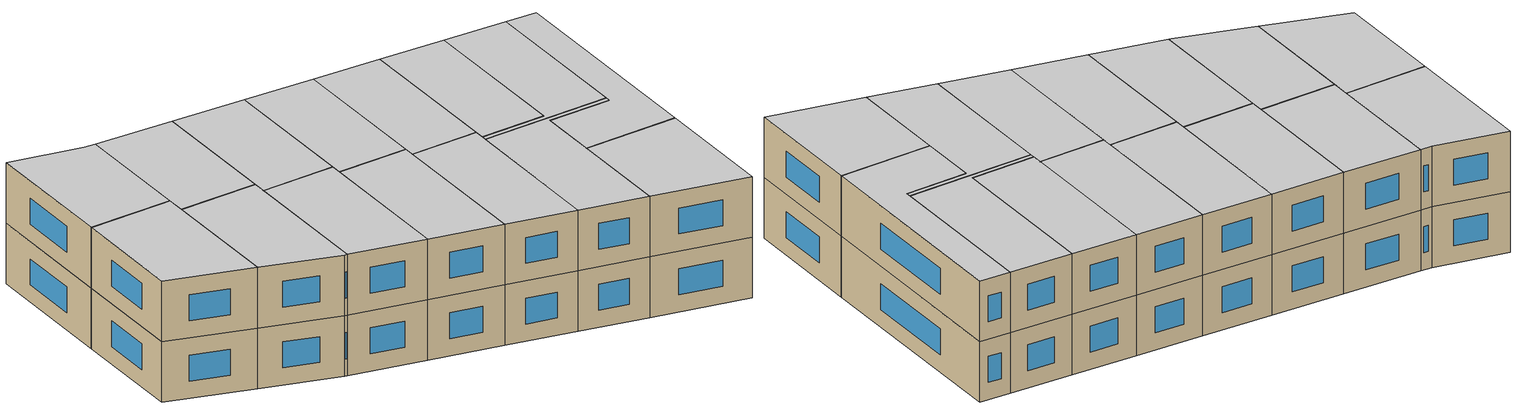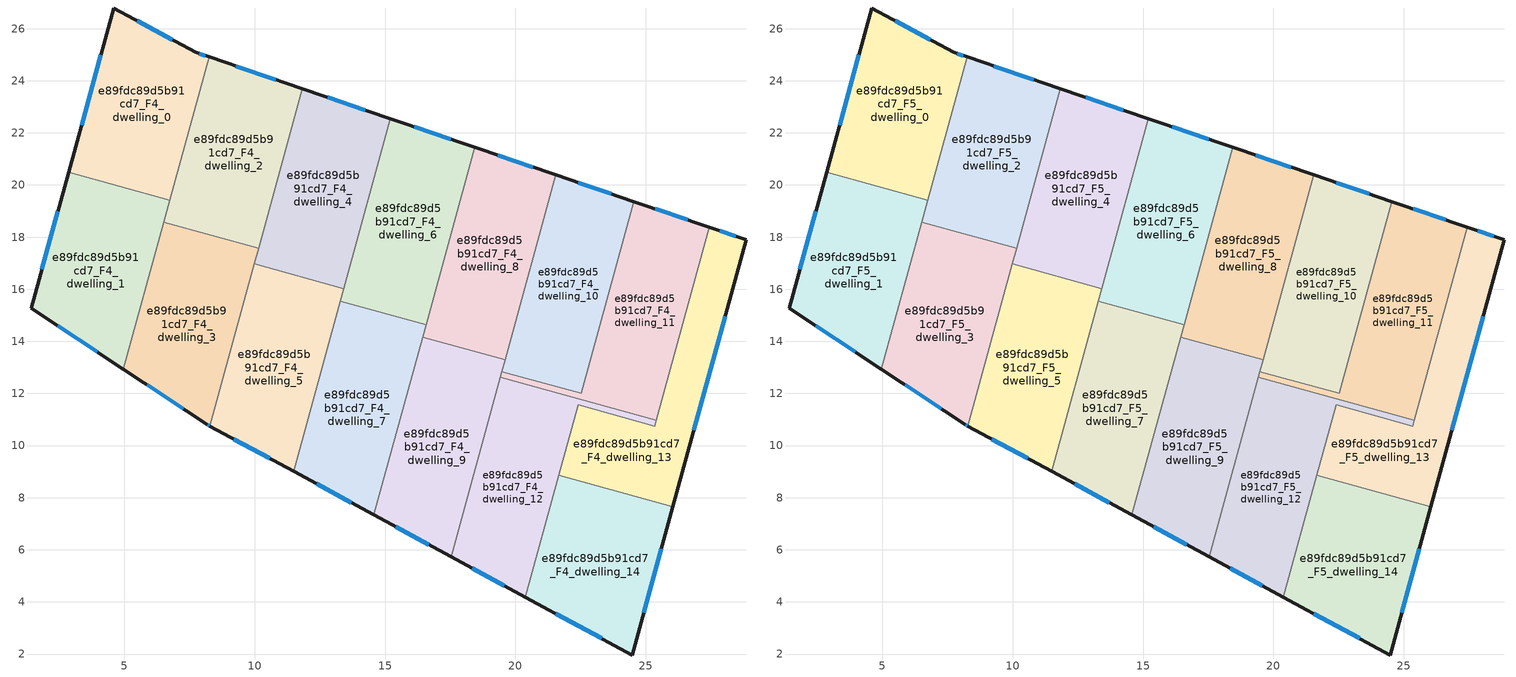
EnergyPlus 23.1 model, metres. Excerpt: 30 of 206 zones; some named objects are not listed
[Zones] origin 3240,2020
e89fdc89d5b91cd7_F4_dwelling_0
 floor to e89fdc89d5b91cd7_F3_dwelling_0 (EU_floor_Construction): 7.73,25.09 8.25,24.91 6.74,19.42 2.86,20.49 4.59,26.79 z12
 wall outside (EU_wall_Construction): 8.25,24.91 7.73,25.09 4.59,26.79 2.86,20.49 z12:15
 wall to e89fdc89d5b91cd7_F4_dwelling_1 (EU_wall_Construction): 2.86,20.49 6.74,19.42 z12:15
 wall to e89fdc89d5b91cd7_F4_dwelling_2 (EU_wall_Construction): 6.74,19.42 8.25,24.91 z12:15
 window (EU_Window_Construction): 4.1,24.99 3.36,22.29 / 6.84,25.57 5.49,26.3 / 8.1,24.96 7.88,25.04 z12.86:14.14
e89fdc89d5b91cd7_F4_dwelling_1
 floor to e89fdc89d5b91cd7_F3_dwelling_1 (EU_floor_Construction): 6.74,19.42 4.96,12.93 1.43,15.27 2.86,20.49 z12
 wall outside (EU_wall_Construction): 2.86,20.49 1.43,15.27 4.96,12.93 z12:15
 wall to e89fdc89d5b91cd7_F4_dwelling_3 (EU_wall_Construction): 4.96,12.93 6.51,18.57 z12:15
 wall to e89fdc89d5b91cd7_F4_dwelling_2 (EU_wall_Construction): 6.51,18.57 6.74,19.42 z12:15
 window (EU_Window_Construction): 2.45,19 1.84,16.76 / 2.44,14.6 3.95,13.6 z12.86:14.14
e89fdc89d5b91cd7_F4_dwelling_10
 floor to e89fdc89d5b91cd7_F3_dwelling_10 (EU_floor_Construction): 24.54,19.36 22.53,12 19.48,12.83 21.55,20.38 z12
 wall outside (EU_wall_Construction): 24.54,19.36 21.55,20.38 z12:15
 wall to e89fdc89d5b91cd7_F4_dwelling_11 (EU_wall_Construction): 19.48,12.83 22.53,12 24.54,19.36 z12:15
 wall to e89fdc89d5b91cd7_F4_dwelling_8 (EU_wall_Construction): 21.55,20.38 19.6,13.29 z12:15
 wall to e89fdc89d5b91cd7_F4_dwelling_9 (EU_wall_Construction): 19.6,13.29 19.48,12.84 z12:15
 window (EU_Window_Construction): 23.69,19.66 22.4,20.09 z12.86:14.14
e89fdc89d5b91cd7_F4_dwelling_11
 floor to e89fdc89d5b91cd7_F3_dwelling_11 (EU_floor_Construction): 27.44,18.38 25.41,10.98 19.42,12.62 19.48,12.83 22.53,12 24.54,19.36 z12
 wall outside (EU_wall_Construction): 27.44,18.38 24.54,19.36 z12:15
 wall to e89fdc89d5b91cd7_F4_dwelling_13 (EU_wall_Construction): 25.41,10.98 27.44,18.38 z12:15
 wall to e89fdc89d5b91cd7_F4_dwelling_12 (EU_wall_Construction): 19.42,12.62 25.41,10.98 z12:15
 wall to e89fdc89d5b91cd7_F4_dwelling_9 (EU_wall_Construction): 19.48,12.83 19.42,12.62 z12:15
 window (EU_Window_Construction): 26.61,18.66 25.37,19.08 z12.86:14.14
e89fdc89d5b91cd7_F4_dwelling_12
 floor to e89fdc89d5b91cd7_F3_dwelling_12 (EU_floor_Construction): 25.41,10.98 25.35,10.75 22.41,11.56 20.38,4.19 17.53,5.73 19.42,12.62 z12
 wall outside (EU_wall_Construction): 17.53,5.73 20.38,4.19 z12:15
 wall to e89fdc89d5b91cd7_F4_dwelling_13 (EU_wall_Construction): 21.67,8.86 22.41,11.56 25.35,10.75 25.41,10.98 z12:15
 wall to e89fdc89d5b91cd7_F4_dwelling_14 (EU_wall_Construction): 20.38,4.19 21.67,8.86 z12:15
 wall to e89fdc89d5b91cd7_F4_dwelling_9 (EU_wall_Construction): 19.42,12.62 17.53,5.73 z12:15
 window (EU_Window_Construction): 18.35,5.29 19.57,4.63 z12.86:14.14
e89fdc89d5b91cd7_F4_dwelling_13
 floor to e89fdc89d5b91cd7_F3_dwelling_13 (EU_floor_Construction): 28.86,17.89 26.05,7.66 21.67,8.86 22.41,11.56 25.35,10.75 25.41,10.98 27.44,18.38 z12
 wall outside (EU_wall_Construction): 26.05,7.66 28.86,17.89 27.44,18.38 z12:15
 wall to e89fdc89d5b91cd7_F4_dwelling_14 (EU_wall_Construction): 21.67,8.86 26.05,7.66 z12:15
 window (EU_Window_Construction): 28.45,18.03 27.85,18.24 / 26.85,10.59 28.06,14.97 z12.86:14.14
e89fdc89d5b91cd7_F4_dwelling_14
 floor to e89fdc89d5b91cd7_F3_dwelling_14 (EU_floor_Construction): 26.05,7.66 24.48,1.96 20.38,4.19 21.67,8.86 z12
 wall outside (EU_wall_Construction): 20.38,4.19 24.48,1.96 26.05,7.66 z12:15
 window (EU_Window_Construction): 24.93,3.59 25.6,6.03 / 21.55,3.55 23.31,2.6 z12.86:14.14
e89fdc89d5b91cd7_F4_dwelling_2
 floor to e89fdc89d5b91cd7_F3_dwelling_2 (EU_floor_Construction): 11.83,23.69 10.15,17.57 6.51,18.57 8.25,24.91 z12
 wall outside (EU_wall_Construction): 11.83,23.69 8.25,24.91 z12:15
 wall to e89fdc89d5b91cd7_F4_dwelling_3 (EU_wall_Construction): 6.51,18.57 10.15,17.57 z12:15
 wall to e89fdc89d5b91cd7_F4_dwelling_4 (EU_wall_Construction): 10.15,17.57 11.83,23.69 z12:15
 window (EU_Window_Construction): 10.81,24.04 9.27,24.56 z12.86:14.14
e89fdc89d5b91cd7_F4_dwelling_3
 floor to e89fdc89d5b91cd7_F3_dwelling_3 (EU_floor_Construction): 10.15,17.57 8.28,10.75 8.17,10.81 4.96,12.93 6.51,18.57 z12
 wall outside (EU_wall_Construction): 4.96,12.93 8.17,10.81 8.28,10.75 z12:15
 wall to e89fdc89d5b91cd7_F4_dwelling_5 (EU_wall_Construction): 8.28,10.75 9.99,16.97 z12:15
 wall to e89fdc89d5b91cd7_F4_dwelling_4 (EU_wall_Construction): 9.99,16.97 10.15,17.57 z12:15
 window (EU_Window_Construction): 8.2,10.8 8.25,10.77 / 5.88,12.33 7.25,11.42 z12.86:14.14
e89fdc89d5b91cd7_F4_dwelling_4
 floor to e89fdc89d5b91cd7_F3_dwelling_4 (EU_floor_Construction): 15.21,22.54 13.42,16.03 9.99,16.97 11.83,23.69 z12
 wall outside (EU_wall_Construction): 15.21,22.54 11.83,23.69 z12:15
 wall to e89fdc89d5b91cd7_F4_dwelling_5 (EU_wall_Construction): 9.99,16.97 13.42,16.03 z12:15
 wall to e89fdc89d5b91cd7_F4_dwelling_6 (EU_wall_Construction): 13.42,16.03 15.21,22.54 z12:15
 window (EU_Window_Construction): 14.24,22.87 12.8,23.36 z12.86:14.14
e89fdc89d5b91cd7_F4_dwelling_5
 floor to e89fdc89d5b91cd7_F3_dwelling_5 (EU_floor_Construction): 13.42,16.03 11.49,9.01 8.28,10.75 9.99,16.97 z12
 wall outside (EU_wall_Construction): 8.28,10.75 11.49,9.01 z12:15
 wall to e89fdc89d5b91cd7_F4_dwelling_7 (EU_wall_Construction): 11.49,9.01 13.28,15.53 z12:15
 wall to e89fdc89d5b91cd7_F4_dwelling_6 (EU_wall_Construction): 13.28,15.53 13.42,16.03 z12:15
 window (EU_Window_Construction): 9.2,10.25 10.58,9.51 z12.86:14.14
e89fdc89d5b91cd7_F4_dwelling_6
 floor to e89fdc89d5b91cd7_F3_dwelling_6 (EU_floor_Construction): 18.44,21.44 16.57,14.63 13.28,15.53 15.21,22.54 z12
 wall outside (EU_wall_Construction): 18.44,21.44 15.21,22.54 z12:15
 wall to e89fdc89d5b91cd7_F4_dwelling_7 (EU_wall_Construction): 13.28,15.53 16.57,14.63 z12:15
 wall to e89fdc89d5b91cd7_F4_dwelling_8 (EU_wall_Construction): 16.57,14.63 18.44,21.44 z12:15
 window (EU_Window_Construction): 17.52,21.76 16.13,22.23 z12.86:14.14
e89fdc89d5b91cd7_F4_dwelling_7
 floor to e89fdc89d5b91cd7_F3_dwelling_7 (EU_floor_Construction): 16.57,14.63 14.57,7.34 11.49,9.01 13.28,15.53 z12
 wall outside (EU_wall_Construction): 11.49,9.01 14.57,7.34 z12:15
 wall to e89fdc89d5b91cd7_F4_dwelling_9 (EU_wall_Construction): 14.57,7.34 16.44,14.16 z12:15
 wall to e89fdc89d5b91cd7_F4_dwelling_8 (EU_wall_Construction): 16.44,14.16 16.57,14.63 z12:15
 window (EU_Window_Construction): 12.37,8.53 13.69,7.82 z12.86:14.14
e89fdc89d5b91cd7_F4_dwelling_8
 floor to e89fdc89d5b91cd7_F3_dwelling_8 (EU_floor_Construction): 21.55,20.38 19.6,13.29 16.44,14.16 18.44,21.44 z12
 wall outside (EU_wall_Construction): 21.55,20.38 18.44,21.44 z12:15
 wall to e89fdc89d5b91cd7_F4_dwelling_9 (EU_wall_Construction): 16.44,14.16 19.6,13.29 z12:15
 window (EU_Window_Construction): 20.66,20.69 19.33,21.14 z12.86:14.14
e89fdc89d5b91cd7_F4_dwelling_9
 floor to e89fdc89d5b91cd7_F3_dwelling_9 (EU_floor_Construction): 19.6,13.29 17.53,5.73 14.57,7.34 16.44,14.16 z12
 wall outside (EU_wall_Construction): 14.57,7.34 17.53,5.73 z12:15
 window (EU_Window_Construction): 15.42,6.88 16.69,6.19 z12.86:14.14
e89fdc89d5b91cd7_F5_dwelling_0
 floor to e89fdc89d5b91cd7_F4_dwelling_0 (EU_floor_Construction): 7.73,25.09 8.25,24.91 6.74,19.42 2.86,20.49 4.59,26.79 z15
 wall outside (EU_wall_Construction): 8.25,24.91 7.73,25.09 4.59,26.79 2.86,20.49 z15:18
 wall to e89fdc89d5b91cd7_F5_dwelling_1 (EU_wall_Construction): 2.86,20.49 6.74,19.42 z15:18
 wall to e89fdc89d5b91cd7_F5_dwelling_2 (EU_wall_Construction): 6.74,19.42 8.25,24.91 z15:18
 window (EU_Window_Construction): 4.1,24.99 3.36,22.29 / 6.84,25.57 5.49,26.3 / 8.1,24.96 7.88,25.04 z15.86:17.14
 ceiling to e89fdc89d5b91cd7_F6_dwelling_0 (EU_floor_Construction): 6.74,19.42 8.25,24.91 7.73,25.09 4.59,26.79 2.86,20.49 z18
e89fdc89d5b91cd7_F5_dwelling_1
 floor to e89fdc89d5b91cd7_F4_dwelling_1 (EU_floor_Construction): 6.74,19.42 4.96,12.93 1.43,15.27 2.86,20.49 z15
 wall outside (EU_wall_Construction): 2.86,20.49 1.43,15.27 4.96,12.93 z15:18
 wall to e89fdc89d5b91cd7_F5_dwelling_3 (EU_wall_Construction): 4.96,12.93 6.51,18.57 z15:18
 wall to e89fdc89d5b91cd7_F5_dwelling_2 (EU_wall_Construction): 6.51,18.57 6.74,19.42 z15:18
 window (EU_Window_Construction): 2.45,19 1.84,16.76 / 2.44,14.6 3.95,13.6 z15.86:17.14
 ceiling to e89fdc89d5b91cd7_F6_dwelling_1 (EU_floor_Construction): 4.96,12.93 6.74,19.42 2.86,20.49 1.43,15.27 z18
e89fdc89d5b91cd7_F5_dwelling_10
 floor to e89fdc89d5b91cd7_F4_dwelling_10 (EU_floor_Construction): 24.54,19.36 22.53,12 19.48,12.83 21.55,20.38 z15
 wall outside (EU_wall_Construction): 24.54,19.36 21.55,20.38 z15:18
 wall to e89fdc89d5b91cd7_F5_dwelling_11 (EU_wall_Construction): 19.48,12.83 22.53,12 24.54,19.36 z15:18
 wall to e89fdc89d5b91cd7_F5_dwelling_8 (EU_wall_Construction): 21.55,20.38 19.6,13.29 z15:18
 wall to e89fdc89d5b91cd7_F5_dwelling_9 (EU_wall_Construction): 19.6,13.29 19.48,12.84 z15:18
 window (EU_Window_Construction): 23.69,19.66 22.4,20.09 z15.86:17.14
 ceiling to e89fdc89d5b91cd7_F6_dwelling_10 (EU_floor_Construction): 22.53,12 24.54,19.36 21.55,20.38 19.48,12.83 z18
e89fdc89d5b91cd7_F5_dwelling_11
 floor to e89fdc89d5b91cd7_F4_dwelling_11 (EU_floor_Construction): 27.44,18.38 25.41,10.98 19.42,12.62 19.48,12.83 22.53,12 24.54,19.36 z15
 wall outside (EU_wall_Construction): 27.44,18.38 24.54,19.36 z15:18
 wall to e89fdc89d5b91cd7_F5_dwelling_13 (EU_wall_Construction): 25.41,10.98 27.44,18.38 z15:18
 wall to e89fdc89d5b91cd7_F5_dwelling_12 (EU_wall_Construction): 19.42,12.62 25.41,10.98 z15:18
 wall to e89fdc89d5b91cd7_F5_dwelling_9 (EU_wall_Construction): 19.48,12.83 19.42,12.62 z15:18
 window (EU_Window_Construction): 26.61,18.66 25.37,19.08 z15.86:17.14
 ceiling to e89fdc89d5b91cd7_F6_dwelling_11 (EU_floor_Construction): 25.41,10.98 27.44,18.38 24.54,19.36 22.53,12 19.48,12.83 19.42,12.62 z18
e89fdc89d5b91cd7_F5_dwelling_12
 floor to e89fdc89d5b91cd7_F4_dwelling_12 (EU_floor_Construction): 25.41,10.98 25.35,10.75 22.41,11.56 20.38,4.19 17.53,5.73 19.42,12.62 z15
 wall outside (EU_wall_Construction): 17.53,5.73 20.38,4.19 z15:18
 wall to e89fdc89d5b91cd7_F5_dwelling_13 (EU_wall_Construction): 21.67,8.86 22.41,11.56 25.35,10.75 25.41,10.98 z15:18
 wall to e89fdc89d5b91cd7_F5_dwelling_14 (EU_wall_Construction): 20.38,4.19 21.67,8.86 z15:18
 wall to e89fdc89d5b91cd7_F5_dwelling_9 (EU_wall_Construction): 19.42,12.62 17.53,5.73 z15:18
 window (EU_Window_Construction): 18.35,5.29 19.57,4.63 z15.86:17.14
 ceiling to e89fdc89d5b91cd7_F6_dwelling_12 (EU_floor_Construction): 20.38,4.19 22.41,11.56 25.35,10.75 25.41,10.98 19.42,12.62 17.53,5.73 z18
e89fdc89d5b91cd7_F5_dwelling_13
 floor to e89fdc89d5b91cd7_F4_dwelling_13 (EU_floor_Construction): 28.86,17.89 26.05,7.66 21.67,8.86 22.41,11.56 25.35,10.75 25.41,10.98 27.44,18.38 z15
 wall outside (EU_wall_Construction): 26.05,7.66 28.86,17.89 27.44,18.38 z15:18
 wall to e89fdc89d5b91cd7_F5_dwelling_14 (EU_wall_Construction): 21.67,8.86 26.05,7.66 z15:18
 window (EU_Window_Construction): 28.45,18.03 27.85,18.24 / 26.85,10.59 28.06,14.97 z15.86:17.14
 ceiling to e89fdc89d5b91cd7_F6_dwelling_13 (EU_floor_Construction): 26.05,7.66 28.86,17.89 27.44,18.38 25.41,10.98 25.35,10.75 22.41,11.56 21.67,8.86 z18
e89fdc89d5b91cd7_F5_dwelling_14
 floor to e89fdc89d5b91cd7_F4_dwelling_14 (EU_floor_Construction): 26.05,7.66 24.48,1.96 20.38,4.19 21.67,8.86 z15
 wall outside (EU_wall_Construction): 20.38,4.19 24.48,1.96 26.05,7.66 z15:18
 window (EU_Window_Construction): 24.93,3.59 25.6,6.03 / 21.55,3.55 23.31,2.6 z15.86:17.14
 ceiling to e89fdc89d5b91cd7_F6_dwelling_14 (EU_floor_Construction): 24.48,1.96 26.05,7.66 21.67,8.86 20.38,4.19 z18
e89fdc89d5b91cd7_F5_dwelling_2
 floor to e89fdc89d5b91cd7_F4_dwelling_2 (EU_floor_Construction): 11.83,23.69 10.15,17.57 6.51,18.57 8.25,24.91 z15
 wall outside (EU_wall_Construction): 11.83,23.69 8.25,24.91 z15:18
 wall to e89fdc89d5b91cd7_F5_dwelling_3 (EU_wall_Construction): 6.51,18.57 10.15,17.57 z15:18
 wall to e89fdc89d5b91cd7_F5_dwelling_4 (EU_wall_Construction): 10.15,17.57 11.83,23.69 z15:18
 window (EU_Window_Construction): 10.81,24.04 9.27,24.56 z15.86:17.14
 ceiling to e89fdc89d5b91cd7_F6_dwelling_2 (EU_floor_Construction): 10.15,17.57 11.83,23.69 8.25,24.91 6.51,18.57 z18
e89fdc89d5b91cd7_F5_dwelling_3
 floor to e89fdc89d5b91cd7_F4_dwelling_3 (EU_floor_Construction): 10.15,17.57 8.28,10.75 8.17,10.81 4.96,12.93 6.51,18.57 z15
 wall outside (EU_wall_Construction): 4.96,12.93 8.17,10.81 8.28,10.75 z15:18
 wall to e89fdc89d5b91cd7_F5_dwelling_5 (EU_wall_Construction): 8.28,10.75 9.99,16.97 z15:18
 wall to e89fdc89d5b91cd7_F5_dwelling_4 (EU_wall_Construction): 9.99,16.97 10.15,17.57 z15:18
 window (EU_Window_Construction): 8.2,10.8 8.25,10.77 / 5.88,12.33 7.25,11.42 z15.86:17.14
 ceiling to e89fdc89d5b91cd7_F6_dwelling_3 (EU_floor_Construction): 8.28,10.75 10.15,17.57 6.51,18.57 4.96,12.93 8.17,10.81 z18
e89fdc89d5b91cd7_F5_dwelling_4
 floor to e89fdc89d5b91cd7_F4_dwelling_4 (EU_floor_Construction): 15.21,22.54 13.42,16.03 9.99,16.97 11.83,23.69 z15
 wall outside (EU_wall_Construction): 15.21,22.54 11.83,23.69 z15:18
 wall to e89fdc89d5b91cd7_F5_dwelling_5 (EU_wall_Construction): 9.99,16.97 13.42,16.03 z15:18
 wall to e89fdc89d5b91cd7_F5_dwelling_6 (EU_wall_Construction): 13.42,16.03 15.21,22.54 z15:18
 window (EU_Window_Construction): 14.24,22.87 12.8,23.36 z15.86:17.14
 ceiling to e89fdc89d5b91cd7_F6_dwelling_4 (EU_floor_Construction): 13.42,16.03 15.21,22.54 11.83,23.69 9.99,16.97 z18
e89fdc89d5b91cd7_F5_dwelling_5
 floor to e89fdc89d5b91cd7_F4_dwelling_5 (EU_floor_Construction): 13.42,16.03 11.49,9.01 8.28,10.75 9.99,16.97 z15
 wall outside (EU_wall_Construction): 8.28,10.75 11.49,9.01 z15:18
 wall to e89fdc89d5b91cd7_F5_dwelling_7 (EU_wall_Construction): 11.49,9.01 13.28,15.53 z15:18
 wall to e89fdc89d5b91cd7_F5_dwelling_6 (EU_wall_Construction): 13.28,15.53 13.42,16.03 z15:18
 window (EU_Window_Construction): 9.2,10.25 10.58,9.51 z15.86:17.14
 ceiling to e89fdc89d5b91cd7_F6_dwelling_5 (EU_floor_Construction): 11.49,9.01 13.42,16.03 9.99,16.97 8.28,10.75 z18
e89fdc89d5b91cd7_F5_dwelling_6
 floor to e89fdc89d5b91cd7_F4_dwelling_6 (EU_floor_Construction): 18.44,21.44 16.57,14.63 13.28,15.53 15.21,22.54 z15
 wall outside (EU_wall_Construction): 18.44,21.44 15.21,22.54 z15:18
 wall to e89fdc89d5b91cd7_F5_dwelling_7 (EU_wall_Construction): 13.28,15.53 16.57,14.63 z15:18
 wall to e89fdc89d5b91cd7_F5_dwelling_8 (EU_wall_Construction): 16.57,14.63 18.44,21.44 z15:18
 window (EU_Window_Construction): 17.52,21.76 16.13,22.23 z15.86:17.14
 ceiling to e89fdc89d5b91cd7_F6_dwelling_6 (EU_floor_Construction): 16.57,14.63 18.44,21.44 15.21,22.54 13.28,15.53 z18
e89fdc89d5b91cd7_F5_dwelling_7
 floor to e89fdc89d5b91cd7_F4_dwelling_7 (EU_floor_Construction): 16.57,14.63 14.57,7.34 11.49,9.01 13.28,15.53 z15
 wall outside (EU_wall_Construction): 11.49,9.01 14.57,7.34 z15:18
 wall to e89fdc89d5b91cd7_F5_dwelling_9 (EU_wall_Construction): 14.57,7.34 16.44,14.16 z15:18
 wall to e89fdc89d5b91cd7_F5_dwelling_8 (EU_wall_Construction): 16.44,14.16 16.57,14.63 z15:18
 window (EU_Window_Construction): 12.37,8.53 13.69,7.82 z15.86:17.14
 ceiling to e89fdc89d5b91cd7_F6_dwelling_7 (EU_floor_Construction): 14.57,7.34 16.57,14.63 13.28,15.53 11.49,9.01 z18
e89fdc89d5b91cd7_F5_dwelling_8
 floor to e89fdc89d5b91cd7_F4_dwelling_8 (EU_floor_Construction): 21.55,20.38 19.6,13.29 16.44,14.16 18.44,21.44 z15
 wall outside (EU_wall_Construction): 21.55,20.38 18.44,21.44 z15:18
 wall to e89fdc89d5b91cd7_F5_dwelling_9 (EU_wall_Construction): 16.44,14.16 19.6,13.29 z15:18
 window (EU_Window_Construction): 20.66,20.69 19.33,21.14 z15.86:17.14
 ceiling to e89fdc89d5b91cd7_F6_dwelling_8 (EU_floor_Construction): 19.6,13.29 21.55,20.38 18.44,21.44 16.44,14.16 z18
e89fdc89d5b91cd7_F5_dwelling_9
 floor to e89fdc89d5b91cd7_F4_dwelling_9 (EU_floor_Construction): 19.6,13.29 17.53,5.73 14.57,7.34 16.44,14.16 z15
 wall outside (EU_wall_Construction): 14.57,7.34 17.53,5.73 z15:18
 window (EU_Window_Construction): 15.42,6.88 16.69,6.19 z15.86:17.14
 ceiling to e89fdc89d5b91cd7_F6_dwelling_9 (EU_floor_Construction): 17.53,5.73 19.6,13.29 16.44,14.16 14.57,7.34 z18
[Building]
EU S2 Campaign: North Axis=0; Terrain=City; Solar Distribution=FullExterior
[Site:Location]
Helsinki-Vantaa.AP: Latitude=60.317; Longitude=24.963; Time Zone=2; Elevation=54.6
[SizingPeriod:WeatherFileDays]
AnnualSizingPeriod: Begin Month=1; Begin Day of Month=1; End Month=12; End Day of Month=31; Day of Week for Start Day=Monday; Use Weather File Daylight Saving Period=No; Use Weather File Rain and Snow Indicators=No
[MATERIAL]
EU_InternalMass_Material: Roughness=MediumRough; Thickness=0.1; Conductivity=1; Density=1800; Specific Heat=900; Thermal Absorptance=0.9; Solar Absorptance=0.7; Visible Absorptance=0.7
[MATERIAL:NOMASS] Roughness=MediumRough; Thermal Absorptance=0.9; Solar Absorptance=0.7; Visible Absorptance=0.7
Name | Thermal Resistance
EU_wall_NoMass | 5.91765
EU_floor_NoMass | 6.2875
[WINDOWMATERIAL:SIMPLEGLAZINGSYSTEM]
EU_Window_SimpleGlazing: UFactor=0.994035; Solar Heat Gain Coefficient=0.7; Visible Transmittance=0.7
[CONSTRUCTION]
EU_wall_Construction: EU_wall_NoMass
EU_floor_Construction: EU_floor_NoMass
EU_Window_Construction: EU_Window_SimpleGlazing
EU_InternalMass_Construction: EU_InternalMass_Material
[ZONE] Type=1; Multiplier=1; Ceiling Height=autocalculate; Floor Area=autocalculate; Part of Total Floor Area=Yes
Name | Volume
e89fdc89d5b91cd7_F4_dwelling_0; e89fdc89d5b91cd7_F5_dwelling_0; e89fdc89d5b91cd7_F4_dwelling_4; e89fdc89d5b91cd7_F5_dwelling_4 | 73.2905
e89fdc89d5b91cd7_F4_dwelling_1; e89fdc89d5b91cd7_F5_dwelling_1 | 73.2869
e89fdc89d5b91cd7_F4_dwelling_10; e89fdc89d5b91cd7_F5_dwelling_10 | 73.2883
e89fdc89d5b91cd7_F4_dwelling_11; e89fdc89d5b91cd7_F5_dwelling_11 | 73.3008
e89fdc89d5b91cd7_F4_dwelling_12; e89fdc89d5b91cd7_F5_dwelling_12; e89fdc89d5b91cd7_F4_dwelling_7; e89fdc89d5b91cd7_F5_dwelling_7 | 73.2964
e89fdc89d5b91cd7_F4_dwelling_13; e89fdc89d5b91cd7_F5_dwelling_13 | 73.2942
e89fdc89d5b91cd7_F4_dwelling_14; e89fdc89d5b91cd7_F5_dwelling_14 | 73.292
e89fdc89d5b91cd7_F4_dwelling_2; e89fdc89d5b91cd7_F5_dwelling_2 | 73.2986
e89fdc89d5b91cd7_F4_dwelling_3; e89fdc89d5b91cd7_F5_dwelling_3 | 73.2935
e89fdc89d5b91cd7_F4_dwelling_5; e89fdc89d5b91cd7_F5_dwelling_5 | 73.2898
e89fdc89d5b91cd7_F4_dwelling_6; e89fdc89d5b91cd7_F5_dwelling_6 | 73.3125
e89fdc89d5b91cd7_F4_dwelling_8; e89fdc89d5b91cd7_F5_dwelling_8 | 73.2773
e89fdc89d5b91cd7_F4_dwelling_9; e89fdc89d5b91cd7_F5_dwelling_9 | 73.281
[INTERNALMASS] Construction=EU_InternalMass_Construction
Name | Zone or ZoneList | Surface Area
e89fdc89d5b91cd7_F4_dwelling_0_EU_InternalMass | e89fdc89d5b91cd7_F4_dwelling_0 | 24.4306
e89fdc89d5b91cd7_F4_dwelling_1_EU_InternalMass | e89fdc89d5b91cd7_F4_dwelling_1 | 24.4291
e89fdc89d5b91cd7_F4_dwelling_2_EU_InternalMass | e89fdc89d5b91cd7_F4_dwelling_2 | 24.4325
e89fdc89d5b91cd7_F4_dwelling_3_EU_InternalMass | e89fdc89d5b91cd7_F4_dwelling_3 | 24.4306
e89fdc89d5b91cd7_F4_dwelling_4_EU_InternalMass | e89fdc89d5b91cd7_F4_dwelling_4 | 24.43
e89fdc89d5b91cd7_F4_dwelling_5_EU_InternalMass | e89fdc89d5b91cd7_F4_dwelling_5 | 24.4291
e89fdc89d5b91cd7_F4_dwelling_6_EU_InternalMass | e89fdc89d5b91cd7_F4_dwelling_6 | 24.4375
e89fdc89d5b91cd7_F4_dwelling_7_EU_InternalMass | e89fdc89d5b91cd7_F4_dwelling_7 | 24.4322
e89fdc89d5b91cd7_F4_dwelling_8_EU_InternalMass | e89fdc89d5b91cd7_F4_dwelling_8 | 24.4257
e89fdc89d5b91cd7_F4_dwelling_9_EU_InternalMass | e89fdc89d5b91cd7_F4_dwelling_9 | 24.4271
e89fdc89d5b91cd7_F4_dwelling_10_EU_InternalMass | e89fdc89d5b91cd7_F4_dwelling_10 | 24.4293
e89fdc89d5b91cd7_F4_dwelling_11_EU_InternalMass | e89fdc89d5b91cd7_F4_dwelling_11 | 24.4344
e89fdc89d5b91cd7_F4_dwelling_12_EU_InternalMass | e89fdc89d5b91cd7_F4_dwelling_12 | 24.432
e89fdc89d5b91cd7_F4_dwelling_13_EU_InternalMass | e89fdc89d5b91cd7_F4_dwelling_13 | 24.4312
e89fdc89d5b91cd7_F4_dwelling_14_EU_InternalMass | e89fdc89d5b91cd7_F4_dwelling_14 | 24.4321
e89fdc89d5b91cd7_F5_dwelling_0_EU_InternalMass | e89fdc89d5b91cd7_F5_dwelling_0 | 24.4306
e89fdc89d5b91cd7_F5_dwelling_1_EU_InternalMass | e89fdc89d5b91cd7_F5_dwelling_1 | 24.4291
e89fdc89d5b91cd7_F5_dwelling_2_EU_InternalMass | e89fdc89d5b91cd7_F5_dwelling_2 | 24.4325
e89fdc89d5b91cd7_F5_dwelling_3_EU_InternalMass | e89fdc89d5b91cd7_F5_dwelling_3 | 24.4306
e89fdc89d5b91cd7_F5_dwelling_4_EU_InternalMass | e89fdc89d5b91cd7_F5_dwelling_4 | 24.43
e89fdc89d5b91cd7_F5_dwelling_5_EU_InternalMass | e89fdc89d5b91cd7_F5_dwelling_5 | 24.4291
e89fdc89d5b91cd7_F5_dwelling_6_EU_InternalMass | e89fdc89d5b91cd7_F5_dwelling_6 | 24.4375
e89fdc89d5b91cd7_F5_dwelling_7_EU_InternalMass | e89fdc89d5b91cd7_F5_dwelling_7 | 24.4322
e89fdc89d5b91cd7_F5_dwelling_8_EU_InternalMass | e89fdc89d5b91cd7_F5_dwelling_8 | 24.4257
e89fdc89d5b91cd7_F5_dwelling_9_EU_InternalMass | e89fdc89d5b91cd7_F5_dwelling_9 | 24.4271
e89fdc89d5b91cd7_F5_dwelling_10_EU_InternalMass | e89fdc89d5b91cd7_F5_dwelling_10 | 24.4293
e89fdc89d5b91cd7_F5_dwelling_11_EU_InternalMass | e89fdc89d5b91cd7_F5_dwelling_11 | 24.4344
e89fdc89d5b91cd7_F5_dwelling_12_EU_InternalMass | e89fdc89d5b91cd7_F5_dwelling_12 | 24.432
e89fdc89d5b91cd7_F5_dwelling_13_EU_InternalMass | e89fdc89d5b91cd7_F5_dwelling_13 | 24.4312
e89fdc89d5b91cd7_F5_dwelling_14_EU_InternalMass | e89fdc89d5b91cd7_F5_dwelling_14 | 24.4321
[OTHEREQUIPMENT] Fuel Type=Electricity; Design Level Calculation Method=Watts/Area; Power per Zone Floor Area=1; Fraction Latent=0; Fraction Radiant=0; Fraction Lost=0; Carbon Dioxide Generation Rate=0; EndUse Subcategory=EU_Step8_InternalGains
Name | Zone or ZoneList or Space or SpaceList | Schedule
EU_Step8_InternalGain_e89fdc89d5b91cd7_F4_dwelling_0_f000 | e89fdc89d5b91cd7_F4_dwelling_0 | EU_Step8_GainSchedule_e89fdc89d5b91cd7_F4_dwelling_0_f000
EU_Step8_InternalGain_e89fdc89d5b91cd7_F4_dwelling_1_f000 | e89fdc89d5b91cd7_F4_dwelling_1 | EU_Step8_GainSchedule_e89fdc89d5b91cd7_F4_dwelling_1_f000
EU_Step8_InternalGain_e89fdc89d5b91cd7_F4_dwelling_2_f000 | e89fdc89d5b91cd7_F4_dwelling_2 | EU_Step8_GainSchedule_e89fdc89d5b91cd7_F4_dwelling_2_f000
EU_Step8_InternalGain_e89fdc89d5b91cd7_F4_dwelling_3_f000 | e89fdc89d5b91cd7_F4_dwelling_3 | EU_Step8_GainSchedule_e89fdc89d5b91cd7_F4_dwelling_3_f000
EU_Step8_InternalGain_e89fdc89d5b91cd7_F4_dwelling_4_f000 | e89fdc89d5b91cd7_F4_dwelling_4 | EU_Step8_GainSchedule_e89fdc89d5b91cd7_F4_dwelling_4_f000
EU_Step8_InternalGain_e89fdc89d5b91cd7_F4_dwelling_5_f000 | e89fdc89d5b91cd7_F4_dwelling_5 | EU_Step8_GainSchedule_e89fdc89d5b91cd7_F4_dwelling_5_f000
EU_Step8_InternalGain_e89fdc89d5b91cd7_F4_dwelling_6_f000 | e89fdc89d5b91cd7_F4_dwelling_6 | EU_Step8_GainSchedule_e89fdc89d5b91cd7_F4_dwelling_6_f000
EU_Step8_InternalGain_e89fdc89d5b91cd7_F4_dwelling_7_f000 | e89fdc89d5b91cd7_F4_dwelling_7 | EU_Step8_GainSchedule_e89fdc89d5b91cd7_F4_dwelling_7_f000
EU_Step8_InternalGain_e89fdc89d5b91cd7_F4_dwelling_8_f000 | e89fdc89d5b91cd7_F4_dwelling_8 | EU_Step8_GainSchedule_e89fdc89d5b91cd7_F4_dwelling_8_f000
EU_Step8_InternalGain_e89fdc89d5b91cd7_F4_dwelling_9_f000 | e89fdc89d5b91cd7_F4_dwelling_9 | EU_Step8_GainSchedule_e89fdc89d5b91cd7_F4_dwelling_9_f000
EU_Step8_InternalGain_e89fdc89d5b91cd7_F4_dwelling_10_f000 | e89fdc89d5b91cd7_F4_dwelling_10 | EU_Step8_GainSchedule_e89fdc89d5b91cd7_F4_dwelling_10_f000
EU_Step8_InternalGain_e89fdc89d5b91cd7_F4_dwelling_11_f000 | e89fdc89d5b91cd7_F4_dwelling_11 | EU_Step8_GainSchedule_e89fdc89d5b91cd7_F4_dwelling_11_f000
EU_Step8_InternalGain_e89fdc89d5b91cd7_F4_dwelling_12_f000 | e89fdc89d5b91cd7_F4_dwelling_12 | EU_Step8_GainSchedule_e89fdc89d5b91cd7_F4_dwelling_12_f000
EU_Step8_InternalGain_e89fdc89d5b91cd7_F4_dwelling_13_f000 | e89fdc89d5b91cd7_F4_dwelling_13 | EU_Step8_GainSchedule_e89fdc89d5b91cd7_F4_dwelling_13_f000
EU_Step8_InternalGain_e89fdc89d5b91cd7_F4_dwelling_14_f000 | e89fdc89d5b91cd7_F4_dwelling_14 | EU_Step8_GainSchedule_e89fdc89d5b91cd7_F4_dwelling_14_f000
EU_Step8_InternalGain_e89fdc89d5b91cd7_F5_dwelling_0_f000 | e89fdc89d5b91cd7_F5_dwelling_0 | EU_Step8_GainSchedule_e89fdc89d5b91cd7_F5_dwelling_0_f000
EU_Step8_InternalGain_e89fdc89d5b91cd7_F5_dwelling_1_f000 | e89fdc89d5b91cd7_F5_dwelling_1 | EU_Step8_GainSchedule_e89fdc89d5b91cd7_F5_dwelling_1_f000
EU_Step8_InternalGain_e89fdc89d5b91cd7_F5_dwelling_2_f000 | e89fdc89d5b91cd7_F5_dwelling_2 | EU_Step8_GainSchedule_e89fdc89d5b91cd7_F5_dwelling_2_f000
EU_Step8_InternalGain_e89fdc89d5b91cd7_F5_dwelling_3_f000 | e89fdc89d5b91cd7_F5_dwelling_3 | EU_Step8_GainSchedule_e89fdc89d5b91cd7_F5_dwelling_3_f000
EU_Step8_InternalGain_e89fdc89d5b91cd7_F5_dwelling_4_f000 | e89fdc89d5b91cd7_F5_dwelling_4 | EU_Step8_GainSchedule_e89fdc89d5b91cd7_F5_dwelling_4_f000
EU_Step8_InternalGain_e89fdc89d5b91cd7_F5_dwelling_5_f000 | e89fdc89d5b91cd7_F5_dwelling_5 | EU_Step8_GainSchedule_e89fdc89d5b91cd7_F5_dwelling_5_f000
EU_Step8_InternalGain_e89fdc89d5b91cd7_F5_dwelling_6_f000 | e89fdc89d5b91cd7_F5_dwelling_6 | EU_Step8_GainSchedule_e89fdc89d5b91cd7_F5_dwelling_6_f000
EU_Step8_InternalGain_e89fdc89d5b91cd7_F5_dwelling_7_f000 | e89fdc89d5b91cd7_F5_dwelling_7 | EU_Step8_GainSchedule_e89fdc89d5b91cd7_F5_dwelling_7_f000
EU_Step8_InternalGain_e89fdc89d5b91cd7_F5_dwelling_8_f000 | e89fdc89d5b91cd7_F5_dwelling_8 | EU_Step8_GainSchedule_e89fdc89d5b91cd7_F5_dwelling_8_f000
EU_Step8_InternalGain_e89fdc89d5b91cd7_F5_dwelling_9_f000 | e89fdc89d5b91cd7_F5_dwelling_9 | EU_Step8_GainSchedule_e89fdc89d5b91cd7_F5_dwelling_9_f000
EU_Step8_InternalGain_e89fdc89d5b91cd7_F5_dwelling_10_f000 | e89fdc89d5b91cd7_F5_dwelling_10 | EU_Step8_GainSchedule_e89fdc89d5b91cd7_F5_dwelling_10_f000
EU_Step8_InternalGain_e89fdc89d5b91cd7_F5_dwelling_11_f000 | e89fdc89d5b91cd7_F5_dwelling_11 | EU_Step8_GainSchedule_e89fdc89d5b91cd7_F5_dwelling_11_f000
EU_Step8_InternalGain_e89fdc89d5b91cd7_F5_dwelling_12_f000 | e89fdc89d5b91cd7_F5_dwelling_12 | EU_Step8_GainSchedule_e89fdc89d5b91cd7_F5_dwelling_12_f000
EU_Step8_InternalGain_e89fdc89d5b91cd7_F5_dwelling_13_f000 | e89fdc89d5b91cd7_F5_dwelling_13 | EU_Step8_GainSchedule_e89fdc89d5b91cd7_F5_dwelling_13_f000
EU_Step8_InternalGain_e89fdc89d5b91cd7_F5_dwelling_14_f000 | e89fdc89d5b91cd7_F5_dwelling_14 | EU_Step8_GainSchedule_e89fdc89d5b91cd7_F5_dwelling_14_f000
[ZONEVENTILATION:DESIGNFLOWRATE] Schedule=EU_AlwaysOn; Design Flow Rate Calculation Method=AirChanges/Hour; Air Changes per Hour=0.596421; Ventilation Type=Natural; Fan Pressure Rise=0; Fan Total Efficiency=1; Constant Term Coefficient=1; Temperature Term Coefficient=0; Velocity Term Coefficient=0; Velocity Squared Term Coefficient=0; Minimum Indoor Temperature=-100; Maximum Indoor Temperature=100; Delta Temperature=-100; Minimum Outdoor Temperature=-100; Maximum Outdoor Temperature=100; Maximum Wind Speed=40
Name | Zone or ZoneList or Space or SpaceList
EU_ConstantAir_e89fdc89d5b91cd7_F4_dwelling_0 | e89fdc89d5b91cd7_F4_dwelling_0
EU_ConstantAir_e89fdc89d5b91cd7_F4_dwelling_1 | e89fdc89d5b91cd7_F4_dwelling_1
EU_ConstantAir_e89fdc89d5b91cd7_F4_dwelling_2 | e89fdc89d5b91cd7_F4_dwelling_2
EU_ConstantAir_e89fdc89d5b91cd7_F4_dwelling_3 | e89fdc89d5b91cd7_F4_dwelling_3
EU_ConstantAir_e89fdc89d5b91cd7_F4_dwelling_4 | e89fdc89d5b91cd7_F4_dwelling_4
EU_ConstantAir_e89fdc89d5b91cd7_F4_dwelling_5 | e89fdc89d5b91cd7_F4_dwelling_5
EU_ConstantAir_e89fdc89d5b91cd7_F4_dwelling_6 | e89fdc89d5b91cd7_F4_dwelling_6
EU_ConstantAir_e89fdc89d5b91cd7_F4_dwelling_7 | e89fdc89d5b91cd7_F4_dwelling_7
EU_ConstantAir_e89fdc89d5b91cd7_F4_dwelling_8 | e89fdc89d5b91cd7_F4_dwelling_8
EU_ConstantAir_e89fdc89d5b91cd7_F4_dwelling_9 | e89fdc89d5b91cd7_F4_dwelling_9
EU_ConstantAir_e89fdc89d5b91cd7_F4_dwelling_10 | e89fdc89d5b91cd7_F4_dwelling_10
EU_ConstantAir_e89fdc89d5b91cd7_F4_dwelling_11 | e89fdc89d5b91cd7_F4_dwelling_11
EU_ConstantAir_e89fdc89d5b91cd7_F4_dwelling_12 | e89fdc89d5b91cd7_F4_dwelling_12
EU_ConstantAir_e89fdc89d5b91cd7_F4_dwelling_13 | e89fdc89d5b91cd7_F4_dwelling_13
EU_ConstantAir_e89fdc89d5b91cd7_F4_dwelling_14 | e89fdc89d5b91cd7_F4_dwelling_14
EU_ConstantAir_e89fdc89d5b91cd7_F5_dwelling_0 | e89fdc89d5b91cd7_F5_dwelling_0
EU_ConstantAir_e89fdc89d5b91cd7_F5_dwelling_1 | e89fdc89d5b91cd7_F5_dwelling_1
EU_ConstantAir_e89fdc89d5b91cd7_F5_dwelling_2 | e89fdc89d5b91cd7_F5_dwelling_2
EU_ConstantAir_e89fdc89d5b91cd7_F5_dwelling_3 | e89fdc89d5b91cd7_F5_dwelling_3
EU_ConstantAir_e89fdc89d5b91cd7_F5_dwelling_4 | e89fdc89d5b91cd7_F5_dwelling_4
EU_ConstantAir_e89fdc89d5b91cd7_F5_dwelling_5 | e89fdc89d5b91cd7_F5_dwelling_5
EU_ConstantAir_e89fdc89d5b91cd7_F5_dwelling_6 | e89fdc89d5b91cd7_F5_dwelling_6
EU_ConstantAir_e89fdc89d5b91cd7_F5_dwelling_7 | e89fdc89d5b91cd7_F5_dwelling_7
EU_ConstantAir_e89fdc89d5b91cd7_F5_dwelling_8 | e89fdc89d5b91cd7_F5_dwelling_8
EU_ConstantAir_e89fdc89d5b91cd7_F5_dwelling_9 | e89fdc89d5b91cd7_F5_dwelling_9
EU_ConstantAir_e89fdc89d5b91cd7_F5_dwelling_10 | e89fdc89d5b91cd7_F5_dwelling_10
EU_ConstantAir_e89fdc89d5b91cd7_F5_dwelling_11 | e89fdc89d5b91cd7_F5_dwelling_11
EU_ConstantAir_e89fdc89d5b91cd7_F5_dwelling_12 | e89fdc89d5b91cd7_F5_dwelling_12
EU_ConstantAir_e89fdc89d5b91cd7_F5_dwelling_13 | e89fdc89d5b91cd7_F5_dwelling_13
EU_ConstantAir_e89fdc89d5b91cd7_F5_dwelling_14 | e89fdc89d5b91cd7_F5_dwelling_14
[HVACTEMPLATE:THERMOSTAT] Constant Heating Setpoint=20; Constant Cooling Setpoint=50
EU_HeatOnly_e89fdc89d5b91cd7_F10_dwelling_5; EU_HeatOnly_e89fdc89d5b91cd7_F10_dwelling_6; EU_HeatOnly_e89fdc89d5b91cd7_F10_dwelling_7; EU_HeatOnly_e89fdc89d5b91cd7_F10_dwelling_8; EU_HeatOnly_e89fdc89d5b91cd7_F10_dwelling_9; EU_HeatOnly_e89fdc89d5b91cd7_F10_dwelling_10; EU_HeatOnly_e89fdc89d5b91cd7_F10_dwelling_11; EU_HeatOnly_e89fdc89d5b91cd7_F10_dwelling_12; EU_HeatOnly_e89fdc89d5b91cd7_F10_dwelling_13; EU_HeatOnly_e89fdc89d5b91cd7_F11_dwelling_0; EU_HeatOnly_e89fdc89d5b91cd7_F11_dwelling_1; EU_HeatOnly_e89fdc89d5b91cd7_F11_dwelling_2; EU_HeatOnly_e89fdc89d5b91cd7_F11_dwelling_3; EU_HeatOnly_e89fdc89d5b91cd7_F11_dwelling_4; EU_HeatOnly_e89fdc89d5b91cd7_F11_dwelling_5; EU_HeatOnly_e89fdc89d5b91cd7_F11_dwelling_6; EU_HeatOnly_e89fdc89d5b91cd7_F11_dwelling_7; EU_HeatOnly_e89fdc89d5b91cd7_F11_dwelling_8; EU_HeatOnly_e89fdc89d5b91cd7_F11_dwelling_9; EU_HeatOnly_e89fdc89d5b91cd7_F11_dwelling_10; EU_HeatOnly_e89fdc89d5b91cd7_F11_dwelling_11; EU_HeatOnly_e89fdc89d5b91cd7_F11_dwelling_12; EU_HeatOnly_e89fdc89d5b91cd7_F11_dwelling_13; EU_HeatOnly_e89fdc89d5b91cd7_F12_dwelling_0; EU_HeatOnly_e89fdc89d5b91cd7_F12_dwelling_1; EU_HeatOnly_e89fdc89d5b91cd7_F12_dwelling_2; EU_HeatOnly_e89fdc89d5b91cd7_F12_dwelling_3; EU_HeatOnly_e89fdc89d5b91cd7_F12_dwelling_4; EU_HeatOnly_e89fdc89d5b91cd7_F12_dwelling_5; EU_HeatOnly_e89fdc89d5b91cd7_F12_dwelling_6; EU_HeatOnly_e89fdc89d5b91cd7_F12_dwelling_7; EU_HeatOnly_e89fdc89d5b91cd7_F12_dwelling_8; EU_HeatOnly_e89fdc89d5b91cd7_F12_dwelling_9; EU_HeatOnly_e89fdc89d5b91cd7_F12_dwelling_10; EU_HeatOnly_e89fdc89d5b91cd7_F12_dwelling_11; EU_HeatOnly_e89fdc89d5b91cd7_F12_dwelling_12; EU_HeatOnly_e89fdc89d5b91cd7_F12_dwelling_13; EU_HeatOnly_e89fdc89d5b91cd7_F13_dwelling_0; EU_HeatOnly_e89fdc89d5b91cd7_F13_dwelling_1; EU_HeatOnly_e89fdc89d5b91cd7_F13_dwelling_2; EU_HeatOnly_e89fdc89d5b91cd7_F13_dwelling_3; EU_HeatOnly_e89fdc89d5b91cd7_F13_dwelling_4; EU_HeatOnly_e89fdc89d5b91cd7_F13_dwelling_5; EU_HeatOnly_e89fdc89d5b91cd7_F13_dwelling_6; EU_HeatOnly_e89fdc89d5b91cd7_F13_dwelling_7; EU_HeatOnly_e89fdc89d5b91cd7_F13_dwelling_8; EU_HeatOnly_e89fdc89d5b91cd7_F13_dwelling_9; EU_HeatOnly_e89fdc89d5b91cd7_F13_dwelling_10; EU_HeatOnly_e89fdc89d5b91cd7_F13_dwelling_11; EU_HeatOnly_e89fdc89d5b91cd7_F13_dwelling_12; EU_HeatOnly_e89fdc89d5b91cd7_F13_dwelling_13
[HVACTEMPLATE:ZONE:IDEALLOADSAIRSYSTEM] System Availability Schedule=EU_AlwaysOn; Maximum Heating Supply Air Temperature=50; Minimum Cooling Supply Air Temperature=13; Maximum Heating Supply Air Humidity Ratio=0.0156; Minimum Cooling Supply Air Humidity Ratio=0.0077; Heating Limit=NoLimit; Cooling Limit=NoLimit; Heating Availability Schedule=EU_AlwaysOn; Cooling Availability Schedule=EU_CoolingOff; Dehumidification Control Type=ConstantSensibleHeatRatio; Cooling Sensible Heat Ratio=0.7; Dehumidification Setpoint=60; Humidification Control Type=None; Humidification Setpoint=30; Outdoor Air Method=None; Outdoor Air Flow Rate per Person=0.00944; Outdoor Air Flow Rate per Zone Floor Area=0; Outdoor Air Flow Rate per Zone=0; Demand Controlled Ventilation Type=None; Outdoor Air Economizer Type=NoEconomizer; Heat Recovery Type=None; Sensible Heat Recovery Effectiveness=0.7; Latent Heat Recovery Effectiveness=0.65
Name | Template Thermostat
e89fdc89d5b91cd7_F4_dwelling_0 | EU_HeatOnly_e89fdc89d5b91cd7_F4_dwelling_0
e89fdc89d5b91cd7_F4_dwelling_1 | EU_HeatOnly_e89fdc89d5b91cd7_F4_dwelling_1
e89fdc89d5b91cd7_F4_dwelling_2 | EU_HeatOnly_e89fdc89d5b91cd7_F4_dwelling_2
e89fdc89d5b91cd7_F4_dwelling_3 | EU_HeatOnly_e89fdc89d5b91cd7_F4_dwelling_3
e89fdc89d5b91cd7_F4_dwelling_4 | EU_HeatOnly_e89fdc89d5b91cd7_F4_dwelling_4
e89fdc89d5b91cd7_F4_dwelling_5 | EU_HeatOnly_e89fdc89d5b91cd7_F4_dwelling_5
e89fdc89d5b91cd7_F4_dwelling_6 | EU_HeatOnly_e89fdc89d5b91cd7_F4_dwelling_6
e89fdc89d5b91cd7_F4_dwelling_7 | EU_HeatOnly_e89fdc89d5b91cd7_F4_dwelling_7
e89fdc89d5b91cd7_F4_dwelling_8 | EU_HeatOnly_e89fdc89d5b91cd7_F4_dwelling_8
e89fdc89d5b91cd7_F4_dwelling_9 | EU_HeatOnly_e89fdc89d5b91cd7_F4_dwelling_9
e89fdc89d5b91cd7_F4_dwelling_10 | EU_HeatOnly_e89fdc89d5b91cd7_F4_dwelling_10
e89fdc89d5b91cd7_F4_dwelling_11 | EU_HeatOnly_e89fdc89d5b91cd7_F4_dwelling_11
e89fdc89d5b91cd7_F4_dwelling_12 | EU_HeatOnly_e89fdc89d5b91cd7_F4_dwelling_12
e89fdc89d5b91cd7_F4_dwelling_13 | EU_HeatOnly_e89fdc89d5b91cd7_F4_dwelling_13
e89fdc89d5b91cd7_F4_dwelling_14 | EU_HeatOnly_e89fdc89d5b91cd7_F4_dwelling_14
e89fdc89d5b91cd7_F5_dwelling_0 | EU_HeatOnly_e89fdc89d5b91cd7_F5_dwelling_0
e89fdc89d5b91cd7_F5_dwelling_1 | EU_HeatOnly_e89fdc89d5b91cd7_F5_dwelling_1
e89fdc89d5b91cd7_F5_dwelling_2 | EU_HeatOnly_e89fdc89d5b91cd7_F5_dwelling_2
e89fdc89d5b91cd7_F5_dwelling_3 | EU_HeatOnly_e89fdc89d5b91cd7_F5_dwelling_3
e89fdc89d5b91cd7_F5_dwelling_4 | EU_HeatOnly_e89fdc89d5b91cd7_F5_dwelling_4
e89fdc89d5b91cd7_F5_dwelling_5 | EU_HeatOnly_e89fdc89d5b91cd7_F5_dwelling_5
e89fdc89d5b91cd7_F5_dwelling_6 | EU_HeatOnly_e89fdc89d5b91cd7_F5_dwelling_6
e89fdc89d5b91cd7_F5_dwelling_7 | EU_HeatOnly_e89fdc89d5b91cd7_F5_dwelling_7
e89fdc89d5b91cd7_F5_dwelling_8 | EU_HeatOnly_e89fdc89d5b91cd7_F5_dwelling_8
e89fdc89d5b91cd7_F5_dwelling_9 | EU_HeatOnly_e89fdc89d5b91cd7_F5_dwelling_9
e89fdc89d5b91cd7_F5_dwelling_10 | EU_HeatOnly_e89fdc89d5b91cd7_F5_dwelling_10
e89fdc89d5b91cd7_F5_dwelling_11 | EU_HeatOnly_e89fdc89d5b91cd7_F5_dwelling_11
e89fdc89d5b91cd7_F5_dwelling_12 | EU_HeatOnly_e89fdc89d5b91cd7_F5_dwelling_12
e89fdc89d5b91cd7_F5_dwelling_13 | EU_HeatOnly_e89fdc89d5b91cd7_F5_dwelling_13
e89fdc89d5b91cd7_F5_dwelling_14 | EU_HeatOnly_e89fdc89d5b91cd7_F5_dwelling_14
[SIZING:ZONE] Zone Cooling Design Supply Air Temperature Input Method=SupplyAirTemperature; Zone Cooling Design Supply Air Temperature=13; Zone Heating Design Supply Air Temperature Input Method=SupplyAirTemperature; Zone Heating Design Supply Air Temperature=50; Zone Cooling Design Supply Air Humidity Ratio=0.008; Zone Heating Design Supply Air Humidity Ratio=0.008; Cooling Design Air Flow Method=DesignDay; Cooling Design Air Flow Rate=0; Cooling Minimum Air Flow per Zone Floor Area=0.000762; Cooling Minimum Air Flow=0; Cooling Minimum Air Flow Fraction=0.2; Heating Design Air Flow Method=DesignDay; Heating Design Air Flow Rate=0; Heating Maximum Air Flow per Zone Floor Area=0.002032; Heating Maximum Air Flow=0.141576; Heating Maximum Air Flow Fraction=0.3; Account for Dedicated Outdoor Air System=No; Dedicated Outdoor Air System Control Strategy=NeutralSupplyAir; Dedicated Outdoor Air Low Setpoint Temperature for Design=autosize; Dedicated Outdoor Air High Setpoint Temperature for Design=autosize; Zone Load Sizing Method=Sensible Load Only No Latent Load; Zone Latent Cooling Design Supply Air Humidity Ratio Input Method=HumidityRatioDifference; Zone Cooling Design Supply Air Humidity Ratio Difference=0.005; Zone Latent Heating Design Supply Air Humidity Ratio Input Method=HumidityRatioDifference; Zone Humidification Design Supply Air Humidity Ratio Difference=0.005
e89fdc89d5b91cd7_F4_dwelling_0; e89fdc89d5b91cd7_F4_dwelling_1; e89fdc89d5b91cd7_F4_dwelling_2; e89fdc89d5b91cd7_F4_dwelling_3; e89fdc89d5b91cd7_F4_dwelling_4; e89fdc89d5b91cd7_F4_dwelling_5; e89fdc89d5b91cd7_F4_dwelling_6; e89fdc89d5b91cd7_F4_dwelling_7; e89fdc89d5b91cd7_F4_dwelling_8; e89fdc89d5b91cd7_F4_dwelling_9; e89fdc89d5b91cd7_F4_dwelling_10; e89fdc89d5b91cd7_F4_dwelling_11; e89fdc89d5b91cd7_F4_dwelling_12; e89fdc89d5b91cd7_F4_dwelling_13; e89fdc89d5b91cd7_F4_dwelling_14; e89fdc89d5b91cd7_F5_dwelling_0; e89fdc89d5b91cd7_F5_dwelling_1; e89fdc89d5b91cd7_F5_dwelling_2; e89fdc89d5b91cd7_F5_dwelling_3; e89fdc89d5b91cd7_F5_dwelling_4; e89fdc89d5b91cd7_F5_dwelling_5; e89fdc89d5b91cd7_F5_dwelling_6; e89fdc89d5b91cd7_F5_dwelling_7; e89fdc89d5b91cd7_F5_dwelling_8; e89fdc89d5b91cd7_F5_dwelling_9; e89fdc89d5b91cd7_F5_dwelling_10; e89fdc89d5b91cd7_F5_dwelling_11; e89fdc89d5b91cd7_F5_dwelling_12; e89fdc89d5b91cd7_F5_dwelling_13; e89fdc89d5b91cd7_F5_dwelling_14
[SCHEDULE:CONSTANT]
Name | Hourly Value
EU_AlwaysOn | 1
EU_CoolingOff | 0
[SCHEDULE:FILE] Column Number=1; Rows to Skip at Top=0; Number of Hours of Data=8760; Column Separator=Comma; Interpolate to Timestep=No; Minutes per Item=60; Adjust Schedule for Daylight Savings=Yes
Name | File
EU_Step8_GainSchedule_e89fdc89d5b91cd7_F4_dwelling_0_f000 | ../../schedules/e89fdc89d5b91cd7/e89fdc89d5b91cd7_F4_dwelling_0_f000_gain.csv
EU_Step8_GainSchedule_e89fdc89d5b91cd7_F4_dwelling_1_f000 | ../../schedules/e89fdc89d5b91cd7/e89fdc89d5b91cd7_F4_dwelling_1_f000_gain.csv
EU_Step8_GainSchedule_e89fdc89d5b91cd7_F4_dwelling_2_f000 | ../../schedules/e89fdc89d5b91cd7/e89fdc89d5b91cd7_F4_dwelling_2_f000_gain.csv
EU_Step8_GainSchedule_e89fdc89d5b91cd7_F4_dwelling_3_f000 | ../../schedules/e89fdc89d5b91cd7/e89fdc89d5b91cd7_F4_dwelling_3_f000_gain.csv
EU_Step8_GainSchedule_e89fdc89d5b91cd7_F4_dwelling_4_f000 | ../../schedules/e89fdc89d5b91cd7/e89fdc89d5b91cd7_F4_dwelling_4_f000_gain.csv
EU_Step8_GainSchedule_e89fdc89d5b91cd7_F4_dwelling_5_f000 | ../../schedules/e89fdc89d5b91cd7/e89fdc89d5b91cd7_F4_dwelling_5_f000_gain.csv
EU_Step8_GainSchedule_e89fdc89d5b91cd7_F4_dwelling_6_f000 | ../../schedules/e89fdc89d5b91cd7/e89fdc89d5b91cd7_F4_dwelling_6_f000_gain.csv
EU_Step8_GainSchedule_e89fdc89d5b91cd7_F4_dwelling_7_f000 | ../../schedules/e89fdc89d5b91cd7/e89fdc89d5b91cd7_F4_dwelling_7_f000_gain.csv
EU_Step8_GainSchedule_e89fdc89d5b91cd7_F4_dwelling_8_f000 | ../../schedules/e89fdc89d5b91cd7/e89fdc89d5b91cd7_F4_dwelling_8_f000_gain.csv
EU_Step8_GainSchedule_e89fdc89d5b91cd7_F4_dwelling_9_f000 | ../../schedules/e89fdc89d5b91cd7/e89fdc89d5b91cd7_F4_dwelling_9_f000_gain.csv
EU_Step8_GainSchedule_e89fdc89d5b91cd7_F4_dwelling_10_f000 | ../../schedules/e89fdc89d5b91cd7/e89fdc89d5b91cd7_F4_dwelling_10_f000_gain.csv
EU_Step8_GainSchedule_e89fdc89d5b91cd7_F4_dwelling_11_f000 | ../../schedules/e89fdc89d5b91cd7/e89fdc89d5b91cd7_F4_dwelling_11_f000_gain.csv
EU_Step8_GainSchedule_e89fdc89d5b91cd7_F4_dwelling_12_f000 | ../../schedules/e89fdc89d5b91cd7/e89fdc89d5b91cd7_F4_dwelling_12_f000_gain.csv
EU_Step8_GainSchedule_e89fdc89d5b91cd7_F4_dwelling_13_f000 | ../../schedules/e89fdc89d5b91cd7/e89fdc89d5b91cd7_F4_dwelling_13_f000_gain.csv
EU_Step8_GainSchedule_e89fdc89d5b91cd7_F4_dwelling_14_f000 | ../../schedules/e89fdc89d5b91cd7/e89fdc89d5b91cd7_F4_dwelling_14_f000_gain.csv
EU_Step8_GainSchedule_e89fdc89d5b91cd7_F5_dwelling_0_f000 | ../../schedules/e89fdc89d5b91cd7/e89fdc89d5b91cd7_F5_dwelling_0_f000_gain.csv
EU_Step8_GainSchedule_e89fdc89d5b91cd7_F5_dwelling_1_f000 | ../../schedules/e89fdc89d5b91cd7/e89fdc89d5b91cd7_F5_dwelling_1_f000_gain.csv
EU_Step8_GainSchedule_e89fdc89d5b91cd7_F5_dwelling_2_f000 | ../../schedules/e89fdc89d5b91cd7/e89fdc89d5b91cd7_F5_dwelling_2_f000_gain.csv
EU_Step8_GainSchedule_e89fdc89d5b91cd7_F5_dwelling_3_f000 | ../../schedules/e89fdc89d5b91cd7/e89fdc89d5b91cd7_F5_dwelling_3_f000_gain.csv
EU_Step8_GainSchedule_e89fdc89d5b91cd7_F5_dwelling_4_f000 | ../../schedules/e89fdc89d5b91cd7/e89fdc89d5b91cd7_F5_dwelling_4_f000_gain.csv
EU_Step8_GainSchedule_e89fdc89d5b91cd7_F5_dwelling_5_f000 | ../../schedules/e89fdc89d5b91cd7/e89fdc89d5b91cd7_F5_dwelling_5_f000_gain.csv
EU_Step8_GainSchedule_e89fdc89d5b91cd7_F5_dwelling_6_f000 | ../../schedules/e89fdc89d5b91cd7/e89fdc89d5b91cd7_F5_dwelling_6_f000_gain.csv
EU_Step8_GainSchedule_e89fdc89d5b91cd7_F5_dwelling_7_f000 | ../../schedules/e89fdc89d5b91cd7/e89fdc89d5b91cd7_F5_dwelling_7_f000_gain.csv
EU_Step8_GainSchedule_e89fdc89d5b91cd7_F5_dwelling_8_f000 | ../../schedules/e89fdc89d5b91cd7/e89fdc89d5b91cd7_F5_dwelling_8_f000_gain.csv
EU_Step8_GainSchedule_e89fdc89d5b91cd7_F5_dwelling_9_f000 | ../../schedules/e89fdc89d5b91cd7/e89fdc89d5b91cd7_F5_dwelling_9_f000_gain.csv
EU_Step8_GainSchedule_e89fdc89d5b91cd7_F5_dwelling_10_f000 | ../../schedules/e89fdc89d5b91cd7/e89fdc89d5b91cd7_F5_dwelling_10_f000_gain.csv
EU_Step8_GainSchedule_e89fdc89d5b91cd7_F5_dwelling_11_f000 | ../../schedules/e89fdc89d5b91cd7/e89fdc89d5b91cd7_F5_dwelling_11_f000_gain.csv
EU_Step8_GainSchedule_e89fdc89d5b91cd7_F5_dwelling_12_f000 | ../../schedules/e89fdc89d5b91cd7/e89fdc89d5b91cd7_F5_dwelling_12_f000_gain.csv
EU_Step8_GainSchedule_e89fdc89d5b91cd7_F5_dwelling_13_f000 | ../../schedules/e89fdc89d5b91cd7/e89fdc89d5b91cd7_F5_dwelling_13_f000_gain.csv
EU_Step8_GainSchedule_e89fdc89d5b91cd7_F5_dwelling_14_f000 | ../../schedules/e89fdc89d5b91cd7/e89fdc89d5b91cd7_F5_dwelling_14_f000_gain.csv
